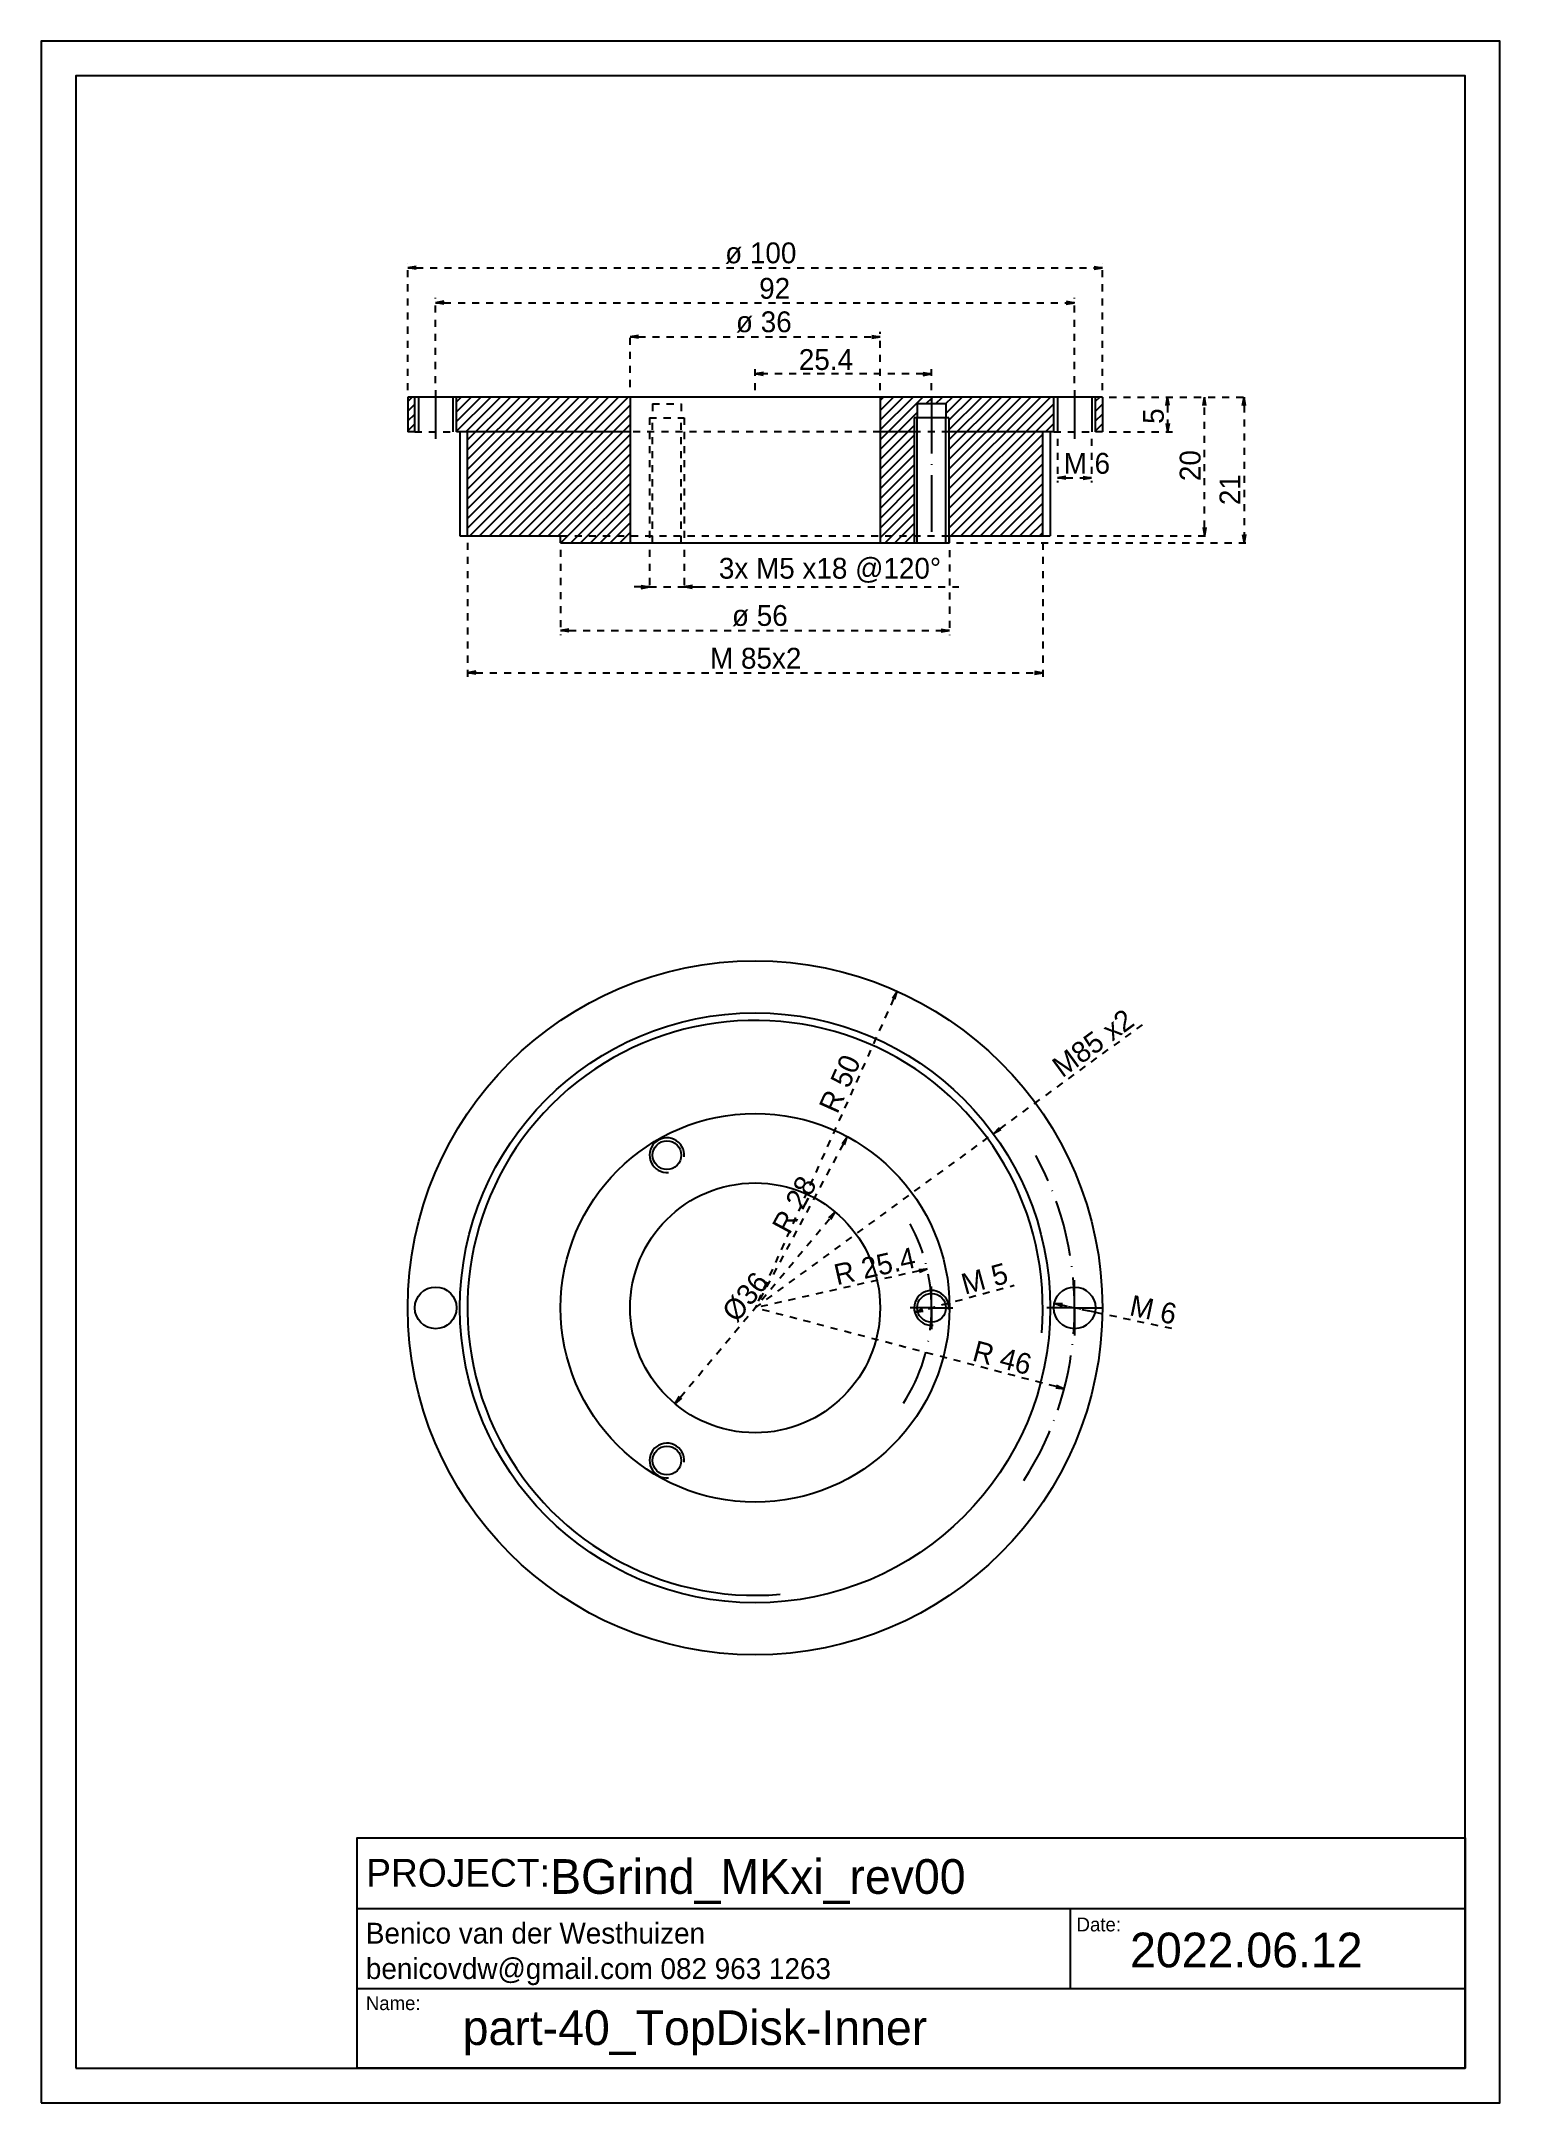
# Model space of a CAD drawing. Header units: millimetres. Extents: x 0 to 210, y 0 to 297.
import ezdxf

# ---------------------------------------------------------------- set-up
doc = ezdxf.new("R2010")
doc.units = ezdxf.units.MM
doc.linetypes.add('DASHDOT', pattern=[11.176, 8.128, -1.524, 0, -1.524])
doc.linetypes.add('DOT', pattern=[2.032, 1.016, -1.016])
for name, color, linetype in [('Axis', 5, 'DASHDOT'), ('Dimension', 5, 'DOT'), ('Hatch', 5, 'Continuous'), ('Outline', 7, 'Continuous')]:
    doc.layers.add(name, color=color, linetype=linetype)
doc.styles.add('VCDSTYLE10', font='Sans Serif.ttf')
doc.dimstyles.new('VCDDIMSTYLE01', dxfattribs={"dimtxt": 3, "dimasz": 1.2, "dimexe": 0.7, "dimexo": 1, "dimgap": 0.5, "dimtad": 1, "dimdsep": 46, "dimtxsty": 'VCDSTYLE10', "dimblk1": 'OPEN', "dimblk2": 'OPEN', "dimsah": 1, "dimcen": 0.09, "dimazin": 2, "dimtfac": 1, "dimtdec": 4, "dimtmove": 0, "dimatfit": 0, "dimfxl": 1, "dimtolj": 1, "dimtzin": 0, "dimarcsym": 0})

# ---------------------------------------------------------------- blocks, each defined once
blk = doc.blocks.new('_Open')
at = {"color": 0, "linetype": 'ByBlock', "lineweight": -2}
for p, q in [((-1, 0.166667), (0, 0)), ((-1, -0.166667), (0, 0)), ((0, 0), (-1, 0))]:
    blk.add_line(p, q, dxfattribs=at)
blk = doc.blocks.new('*D1')
at = {"layer": 'Defpoints', "color": 0}
for p in [(137.09, 139.61), (102.78, 114.52)]:
    blk.add_point(p, dxfattribs=at)
at = {"layer": 'Dimension', "color": 0, "lineweight": -2}
for p, q in [((138.06, 140.32), (158.85, 155.53)), ((102.78, 114.52), (137.09, 139.61))]:
    blk.add_line(p, q, dxfattribs=at)
at = {"layer": 'Dimension', "color": 0, "lineweight": -2, "xscale": 1.2, "yscale": 1.2, "zscale": 1.2, "rotation": 216.1840638903636}
blk.add_blockref('_Open', (137.09, 139.61), dxfattribs=at)
at = {"layer": 'Dimension', "color": 0, "insert": (151.45, 152.66), "char_height": 3, "attachment_point": 5, "rotation": 36.1841, "style": 'VCDSTYLE10'}
blk.add_mtext('\\A1;M85 x2', dxfattribs=at)
blk = doc.blocks.new('$AttrValue BenicoPriv')
at = {"style": 'VCDSTYLE10'}
blk.add_text('BGrind_MKxi_rev00', height=5, dxfattribs=at).set_placement((0, 0))
blk = doc.blocks.new('$AttrValue BenicoPriv(1)')
at = {"style": 'VCDSTYLE10'}
blk.add_text('2022.06.12', height=5, dxfattribs=at).set_placement((0, 0))
blk = doc.blocks.new('$AttrValue BenicoPriv(2)')
at = {"style": 'VCDSTYLE10'}
blk.add_text('part-40_TopDisk-Inner', height=5, dxfattribs=at).set_placement((0, 0))
blk = doc.blocks.new('*D6')
at = {"layer": 'Defpoints', "color": 0}
for p in [(125.77, 113.86), (130.59, 115.18)]:
    blk.add_point(p, dxfattribs=at)
at = {"layer": 'Dimension', "color": 0, "lineweight": -2}
for p, q in [((125.77, 113.86), (140.07, 117.78)), ((130.59, 115.18), (125.77, 113.86))]:
    blk.add_line(p, q, dxfattribs=at)
at = {"layer": 'Dimension', "color": 0, "lineweight": -2, "xscale": 1.2, "yscale": 1.2, "zscale": 1.2, "rotation": 195.3316093441469}
blk.add_blockref('_Open', (125.77, 113.86), dxfattribs=at)
at = {"layer": 'Dimension', "color": 0, "insert": (135.82, 118.72), "char_height": 3, "attachment_point": 5, "rotation": 15.3316, "style": 'VCDSTYLE10'}
blk.add_mtext('\\A1;M 5', dxfattribs=at)
blk = doc.blocks.new('*D7')
at = {"layer": 'Defpoints', "color": 0}
for p in [(114.32, 128.34), (91.24, 100.71)]:
    blk.add_point(p, dxfattribs=at)
at = {"layer": 'Dimension', "color": 0, "lineweight": -2}
blk.add_line((92.01, 101.63), (113.55, 127.41), dxfattribs=at)
at = {"layer": 'Dimension', "color": 0, "lineweight": -2, "xscale": 1.2, "yscale": 1.2, "zscale": 1.2}
for p, rotation in [((114.32, 128.34), 50.12469366042915), ((91.24, 100.71), 230.1246936604291)]:
    blk.add_blockref('_Open', p, dxfattribs=dict(at, rotation=rotation))
at = {"layer": 'Dimension', "color": 0, "insert": (101.41, 116.09), "char_height": 3, "attachment_point": 5, "rotation": 50.1247, "style": 'VCDSTYLE10'}
blk.add_mtext('\\A1;%%c36', dxfattribs=at)
blk = doc.blocks.new('*D8')
at = {"layer": 'Defpoints', "color": 0}
for p in [(116.05, 139.18), (102.78, 114.52)]:
    blk.add_point(p, dxfattribs=at)
at = {"layer": 'Dimension', "color": 0, "lineweight": -2}
blk.add_line((115.48, 138.12), (102.78, 114.52), dxfattribs=at)
at = {"layer": 'Dimension', "color": 0, "lineweight": -2, "xscale": 1.2, "yscale": 1.2, "zscale": 1.2, "rotation": 61.72350792615263}
blk.add_blockref('_Open', (116.05, 139.18), dxfattribs=at)
at = {"layer": 'Dimension', "color": 0, "insert": (108.44, 129.38), "char_height": 3, "attachment_point": 5, "rotation": 61.7235, "style": 'VCDSTYLE10'}
blk.add_mtext('\\A1;R 28', dxfattribs=at)
blk = doc.blocks.new('*D9')
at = {"layer": 'Defpoints', "color": 0}
for p in [(123.22, 160.15), (102.78, 114.52)]:
    blk.add_point(p, dxfattribs=at)
at = {"layer": 'Dimension', "color": 0, "lineweight": -2}
blk.add_line((122.73, 159.06), (102.78, 114.52), dxfattribs=at)
at = {"layer": 'Dimension', "color": 0, "lineweight": -2, "xscale": 1.2, "yscale": 1.2, "zscale": 1.2, "rotation": 65.87366353783447}
blk.add_blockref('_Open', (123.22, 160.15), dxfattribs=at)
at = {"layer": 'Dimension', "color": 0, "insert": (114.99, 146.81), "char_height": 3, "attachment_point": 5, "rotation": 65.8737, "style": 'VCDSTYLE10'}
blk.add_mtext('\\A1;R 50', dxfattribs=at)
blk = doc.blocks.new('*D10')
at = {"layer": 'Defpoints', "color": 0}
for p in [(145.85, 115.14), (151.72, 113.9)]:
    blk.add_point(p, dxfattribs=at)
at = {"layer": 'Dimension', "color": 0, "lineweight": -2}
for p, q in [((145.85, 115.14), (163.53, 111.41)), ((151.72, 113.9), (145.85, 115.14))]:
    blk.add_line(p, q, dxfattribs=at)
at = {"layer": 'Dimension', "color": 0, "lineweight": -2, "xscale": 1.2, "yscale": 1.2, "zscale": 1.2, "rotation": 168.0634687747396}
blk.add_blockref('_Open', (145.85, 115.14), dxfattribs=at)
at = {"layer": 'Dimension', "color": 0, "insert": (160.12, 114.23), "char_height": 3, "attachment_point": 5, "rotation": 348.0635, "style": 'VCDSTYLE10'}
blk.add_mtext('\\A1;M 6', dxfattribs=at)
blk = doc.blocks.new('*D11')
at = {"layer": 'Defpoints', "color": 0}
for p in [(102.78, 114.52), (147.28, 102.87)]:
    blk.add_point(p, dxfattribs=at)
at = {"layer": 'Dimension', "color": 0, "lineweight": -2}
blk.add_line((146.12, 103.17), (102.78, 114.52), dxfattribs=at)
at = {"layer": 'Dimension', "color": 0, "lineweight": -2, "xscale": 1.2, "yscale": 1.2, "zscale": 1.2, "rotation": 345.3213887241004}
blk.add_blockref('_Open', (147.28, 102.87), dxfattribs=at)
at = {"layer": 'Dimension', "color": 0, "insert": (138.37, 107.32), "char_height": 3, "attachment_point": 5, "rotation": 345.3214, "style": 'VCDSTYLE10'}
blk.add_mtext('\\A1;R 46', dxfattribs=at)
blk = doc.blocks.new('*D12')
at = {"layer": 'Defpoints', "color": 0}
for p in [(127.56, 120.12), (102.78, 114.52)]:
    blk.add_point(p, dxfattribs=at)
at = {"layer": 'Dimension', "color": 0, "lineweight": -2}
blk.add_line((126.39, 119.86), (102.78, 114.52), dxfattribs=at)
at = {"layer": 'Dimension', "color": 0, "lineweight": -2, "xscale": 1.2, "yscale": 1.2, "zscale": 1.2, "rotation": 12.73243143149734}
blk.add_blockref('_Open', (127.56, 120.12), dxfattribs=at)
at = {"layer": 'Dimension', "color": 0, "insert": (120, 120.52), "char_height": 3, "attachment_point": 5, "rotation": 12.7324, "style": 'VCDSTYLE10'}
blk.add_mtext('\\A1;R 25.4', dxfattribs=at)
blk = doc.blocks.new('*D13')
at = {"layer": 'Defpoints', "color": 0}
for p in [(152.78, 245.74), (130.78, 224.74), (173.18, 224.74)]:
    blk.add_point(p, dxfattribs=at)
at = {"layer": 'Dimension', "color": 0, "lineweight": -2}
for p, q in [((153.78, 245.74), (173.88, 245.74)), ((173.18, 244.54), (173.18, 225.94)), ((131.78, 224.74), (173.88, 224.74))]:
    blk.add_line(p, q, dxfattribs=at)
at = {"layer": 'Dimension', "color": 0, "lineweight": -2, "xscale": 1.2, "yscale": 1.2, "zscale": 1.2}
for p, rotation in [((173.18, 245.74), 90), ((173.18, 224.74), 270)]:
    blk.add_blockref('_Open', p, dxfattribs=dict(at, rotation=rotation))
at = {"layer": 'Dimension', "color": 0, "insert": (171.15, 232.4), "char_height": 3, "attachment_point": 5, "rotation": 90, "style": 'VCDSTYLE10'}
blk.add_mtext('\\A1;21', dxfattribs=at)
blk = doc.blocks.new('*D14')
at = {"layer": 'Defpoints', "color": 0}
for p in [(152.78, 245.74), (167.5, 245.74), (145.28, 225.74)]:
    blk.add_point(p, dxfattribs=at)
at = {"layer": 'Dimension', "color": 0, "lineweight": -2}
for p, q in [((153.78, 245.74), (168.2, 245.74)), ((167.5, 226.94), (167.5, 244.54)), ((146.28, 225.74), (168.2, 225.74))]:
    blk.add_line(p, q, dxfattribs=at)
at = {"layer": 'Dimension', "color": 0, "lineweight": -2, "xscale": 1.2, "yscale": 1.2, "zscale": 1.2}
for p, rotation in [((167.5, 245.74), 90), ((167.5, 225.74), 270)]:
    blk.add_blockref('_Open', p, dxfattribs=dict(at, rotation=rotation))
at = {"layer": 'Dimension', "color": 0, "insert": (165.44, 235.86), "char_height": 3, "attachment_point": 5, "rotation": 90, "style": 'VCDSTYLE10'}
blk.add_mtext('\\A1;20', dxfattribs=at)
blk = doc.blocks.new('*D15')
at = {"layer": 'Defpoints', "color": 0}
for p in [(152.78, 245.74), (152.78, 240.74), (162.18, 240.74)]:
    blk.add_point(p, dxfattribs=at)
at = {"layer": 'Dimension', "color": 0, "lineweight": -2}
for p, q in [((153.78, 245.74), (162.88, 245.74)), ((162.18, 244.54), (162.18, 241.94)), ((153.78, 240.74), (162.88, 240.74))]:
    blk.add_line(p, q, dxfattribs=at)
at = {"layer": 'Dimension', "color": 0, "lineweight": -2, "xscale": 1.2, "yscale": 1.2, "zscale": 1.2}
for p, rotation in [((162.18, 245.74), 90), ((162.18, 240.74), 270)]:
    blk.add_blockref('_Open', p, dxfattribs=dict(at, rotation=rotation))
at = {"layer": 'Dimension', "color": 0, "insert": (160.15, 242.99), "char_height": 3, "attachment_point": 5, "rotation": 90, "style": 'VCDSTYLE10'}
blk.add_mtext('\\A1;5', dxfattribs=at)
blk = doc.blocks.new('*D16')
at = {"layer": 'Defpoints', "color": 0}
for p in [(87.58, 224.74), (92.58, 224.74), (92.58, 218.38)]:
    blk.add_point(p, dxfattribs=at)
at = {"layer": 'Dimension', "color": 0, "lineweight": -2}
for p, q in [((87.58, 223.74), (87.58, 217.68)), ((92.58, 223.74), (92.58, 217.68)), ((86.38, 218.38), (85.18, 218.38)), ((87.58, 218.38), (92.58, 218.38)), ((92.58, 218.38), (132.14, 218.38)), ((93.78, 218.38), (94.98, 218.38))]:
    blk.add_line(p, q, dxfattribs=at)
at = {"layer": 'Dimension', "color": 0, "lineweight": -2, "xscale": 1.2, "yscale": 1.2, "zscale": 1.2}
blk.add_blockref('_Open', (87.58, 218.38), dxfattribs=at)
at = {"layer": 'Dimension', "color": 0, "lineweight": -2, "xscale": 1.2, "yscale": 1.2, "zscale": 1.2, "rotation": 180}
blk.add_blockref('_Open', (92.58, 218.38), dxfattribs=at)
at = {"layer": 'Dimension', "color": 0, "insert": (113.56, 220.77), "char_height": 3, "attachment_point": 5, "style": 'VCDSTYLE10'}
blk.add_mtext('\\A1;3x M5 x18 @120°', dxfattribs=at)
blk = doc.blocks.new('*D17')
at = {"layer": 'Defpoints', "color": 0}
for p in [(74.78, 224.74), (130.78, 224.67), (130.78, 212.11)]:
    blk.add_point(p, dxfattribs=at)
at = {"layer": 'Dimension', "color": 0, "lineweight": -2}
for p, q in [((74.78, 223.74), (74.78, 211.41)), ((130.78, 223.67), (130.78, 211.41)), ((75.98, 212.11), (129.58, 212.11))]:
    blk.add_line(p, q, dxfattribs=at)
at = {"layer": 'Dimension', "color": 0, "lineweight": -2, "xscale": 1.2, "yscale": 1.2, "zscale": 1.2, "rotation": 180}
blk.add_blockref('_Open', (74.78, 212.11), dxfattribs=at)
at = {"layer": 'Dimension', "color": 0, "lineweight": -2, "xscale": 1.2, "yscale": 1.2, "zscale": 1.2}
blk.add_blockref('_Open', (130.78, 212.11), dxfattribs=at)
at = {"layer": 'Dimension', "color": 0, "insert": (103.47, 214.23), "char_height": 3, "attachment_point": 5, "style": 'VCDSTYLE10'}
blk.add_mtext('\\A1;ø 56', dxfattribs=at)
blk = doc.blocks.new('*D18')
at = {"layer": 'Defpoints', "color": 0}
for p in [(102.78, 249.06), (102.78, 245.74), (128.18, 245.74)]:
    blk.add_point(p, dxfattribs=at)
at = {"layer": 'Dimension', "color": 0, "lineweight": -2}
for p, q in [((102.78, 246.74), (102.78, 249.76)), ((128.18, 246.74), (128.18, 249.76)), ((126.98, 249.06), (103.98, 249.06))]:
    blk.add_line(p, q, dxfattribs=at)
at = {"layer": 'Dimension', "color": 0, "lineweight": -2, "xscale": 1.2, "yscale": 1.2, "zscale": 1.2, "rotation": 180}
blk.add_blockref('_Open', (102.78, 249.06), dxfattribs=at)
at = {"layer": 'Dimension', "color": 0, "lineweight": -2, "xscale": 1.2, "yscale": 1.2, "zscale": 1.2}
blk.add_blockref('_Open', (128.18, 249.06), dxfattribs=at)
at = {"layer": 'Dimension', "color": 0, "insert": (112.98, 251.12), "char_height": 3, "attachment_point": 5, "style": 'VCDSTYLE10'}
blk.add_mtext('\\A1;25.4', dxfattribs=at)
blk = doc.blocks.new('*D19')
at = {"layer": 'Defpoints', "color": 0}
for p in [(152.78, 264.34), (52.78, 245.74), (152.78, 245.74)]:
    blk.add_point(p, dxfattribs=at)
at = {"layer": 'Dimension', "color": 0, "lineweight": -2}
for p, q in [((52.78, 246.74), (52.78, 265.04)), ((53.98, 264.34), (151.58, 264.34)), ((152.78, 246.74), (152.78, 265.04))]:
    blk.add_line(p, q, dxfattribs=at)
at = {"layer": 'Dimension', "color": 0, "lineweight": -2, "xscale": 1.2, "yscale": 1.2, "zscale": 1.2, "rotation": 180}
blk.add_blockref('_Open', (52.78, 264.34), dxfattribs=at)
at = {"layer": 'Dimension', "color": 0, "lineweight": -2, "xscale": 1.2, "yscale": 1.2, "zscale": 1.2}
blk.add_blockref('_Open', (152.78, 264.34), dxfattribs=at)
at = {"layer": 'Dimension', "color": 0, "insert": (103.6, 266.47), "char_height": 3, "attachment_point": 5, "style": 'VCDSTYLE10'}
blk.add_mtext('\\A1;ø 100', dxfattribs=at)
blk = doc.blocks.new('*D20')
at = {"layer": 'Defpoints', "color": 0}
for p in [(148.78, 259.33), (56.78, 246.74), (148.78, 246.74)]:
    blk.add_point(p, dxfattribs=at)
at = {"layer": 'Dimension', "color": 0, "lineweight": -2}
for p, q in [((56.78, 247.74), (56.78, 260.03)), ((57.98, 259.33), (147.58, 259.33)), ((148.78, 247.74), (148.78, 260.03))]:
    blk.add_line(p, q, dxfattribs=at)
at = {"layer": 'Dimension', "color": 0, "lineweight": -2, "xscale": 1.2, "yscale": 1.2, "zscale": 1.2, "rotation": 180}
blk.add_blockref('_Open', (56.78, 259.33), dxfattribs=at)
at = {"layer": 'Dimension', "color": 0, "lineweight": -2, "xscale": 1.2, "yscale": 1.2, "zscale": 1.2}
blk.add_blockref('_Open', (148.78, 259.33), dxfattribs=at)
at = {"layer": 'Dimension', "color": 0, "insert": (105.6, 261.38), "char_height": 3, "attachment_point": 5, "style": 'VCDSTYLE10'}
blk.add_mtext('\\A1;92', dxfattribs=at)
blk = doc.blocks.new('*D21')
at = {"layer": 'Defpoints', "color": 0}
for p in [(120.78, 254.42), (84.78, 246.18), (120.78, 245.74)]:
    blk.add_point(p, dxfattribs=at)
at = {"layer": 'Dimension', "color": 0, "lineweight": -2}
for p, q in [((84.78, 247.18), (84.78, 255.12)), ((85.98, 254.42), (119.58, 254.42)), ((120.78, 246.74), (120.78, 255.12))]:
    blk.add_line(p, q, dxfattribs=at)
at = {"layer": 'Dimension', "color": 0, "lineweight": -2, "xscale": 1.2, "yscale": 1.2, "zscale": 1.2, "rotation": 180}
blk.add_blockref('_Open', (84.78, 254.42), dxfattribs=at)
at = {"layer": 'Dimension', "color": 0, "lineweight": -2, "xscale": 1.2, "yscale": 1.2, "zscale": 1.2}
blk.add_blockref('_Open', (120.78, 254.42), dxfattribs=at)
at = {"layer": 'Dimension', "color": 0, "insert": (104.04, 256.54), "char_height": 3, "attachment_point": 5, "style": 'VCDSTYLE10'}
blk.add_mtext('\\A1;ø 36', dxfattribs=at)
blk = doc.blocks.new('*D22')
at = {"layer": 'Defpoints', "color": 0}
for p in [(61.37, 225.74), (144.2, 225.74), (144.2, 206.03)]:
    blk.add_point(p, dxfattribs=at)
at = {"layer": 'Dimension', "color": 0, "lineweight": -2}
for p, q in [((61.37, 224.74), (61.37, 205.33)), ((144.2, 224.74), (144.2, 205.33)), ((62.57, 206.03), (143, 206.03))]:
    blk.add_line(p, q, dxfattribs=at)
at = {"layer": 'Dimension', "color": 0, "lineweight": -2, "xscale": 1.2, "yscale": 1.2, "zscale": 1.2, "rotation": 180}
blk.add_blockref('_Open', (61.37, 206.03), dxfattribs=at)
at = {"layer": 'Dimension', "color": 0, "lineweight": -2, "xscale": 1.2, "yscale": 1.2, "zscale": 1.2}
blk.add_blockref('_Open', (144.2, 206.03), dxfattribs=at)
at = {"layer": 'Dimension', "color": 0, "insert": (102.87, 208.09), "char_height": 3, "attachment_point": 5, "style": 'VCDSTYLE10'}
blk.add_mtext('\\A1;M 85x2', dxfattribs=at)
blk = doc.blocks.new('*D23')
at = {"layer": 'Defpoints', "color": 0}
for p in [(146.33, 240.74), (151.24, 240.74), (151.24, 234.11)]:
    blk.add_point(p, dxfattribs=at)
at = {"layer": 'Dimension', "color": 0, "lineweight": -2}
for p, q in [((146.33, 239.74), (146.33, 233.41)), ((151.24, 239.74), (151.24, 233.41)), ((147.53, 234.11), (150.04, 234.11))]:
    blk.add_line(p, q, dxfattribs=at)
at = {"layer": 'Dimension', "color": 0, "lineweight": -2, "xscale": 1.2, "yscale": 1.2, "zscale": 1.2, "rotation": 180}
blk.add_blockref('_Open', (146.33, 234.11), dxfattribs=at)
at = {"layer": 'Dimension', "color": 0, "lineweight": -2, "xscale": 1.2, "yscale": 1.2, "zscale": 1.2}
blk.add_blockref('_Open', (151.24, 234.11), dxfattribs=at)
at = {"layer": 'Dimension', "color": 0, "insert": (150.55, 236.17), "char_height": 3, "attachment_point": 5, "style": 'VCDSTYLE10'}
blk.add_mtext('\\A1;M 6', dxfattribs=at)
blk = doc.blocks.new('$TitleBlock BenicoPriv')
at = {"layer": 'Outline', "color": 2}
for p, q in [((-159.49, 22.97), (0, 22.97)), ((-56.84, 22.97), (-56.84, 11.48)), ((-159.49, 11.48), (0, 11.48))]:
    blk.add_line(p, q, dxfattribs=at)
blk.add_lwpolyline([(0, 0), (-159.49, 0), (-159.49, 33.17), (0, 33.17), (0, 0)], dxfattribs=at)
at = {"layer": 'Outline', "style": 'VCDSTYLE10'}
for s, height, p in [('PROJECT: ', 4, (-158.21, 26.13)), ('Benico van der Westhuizen', 3, (-158.26, 17.93)), ('Date:', 2, (-55.93, 19.69)), ('benicovdw@gmail.com 082 963 1263', 3, (-158.26, 12.83)), ('Name:', 2, (-158.26, 8.35))]:
    blk.add_text(s, height=height, dxfattribs=at).set_placement(p)
blk = doc.blocks.new('Sheet Border')
at = {"layer": 'Outline', "color": 2}
for points in [[(0, 0), (210, 0), (210, 297), (0, 297), (0, 0)], [(5, 5), (205, 5), (205, 292), (5, 292), (5, 5)]]:
    blk.add_lwpolyline(points, dxfattribs=at)

msp = doc.modelspace()

# ---------------------------------------------------------------- hatches: boundary and pattern name
at = {"layer": 'Hatch'}
h = msp.add_hatch(dxfattribs=at)
h.set_pattern_fill('_USER', color=256, style=0, pattern_type=0)
h.set_pattern_definition([(45, (0, 0), (-0.7071068, 0.7071068), [])])
h.paths.add_polyline_path([(151.784, 240.741), (151.784, 245.741), (152.784, 245.741), (152.784, 240.741)])
h.paths.add_polyline_path([(130.684, 240.741), (130.684, 224.741), (130.784, 224.741), (130.784, 225.741), (144.201, 225.741), (144.201, 240.741)])
h.paths.add_polyline_path([(120.784, 245.741), (120.784, 240.741), (125.684, 240.741), (125.684, 242.741), (126.117, 242.741), (126.117, 244.741), (130.251, 244.741), (130.251, 242.741), (130.684, 242.741), (130.684, 240.741), (145.284, 240.741), (145.784, 240.741), (145.784, 245.741)])
h.paths.add_polyline_path([(120.784, 240.741), (120.784, 224.741), (125.684, 224.741), (125.684, 240.741)])
h.paths.add_polyline_path([(61.366, 225.741), (61.366, 240.741), (84.784, 240.741), (84.784, 224.741), (74.784, 224.741), (74.784, 225.741)])
h.paths.add_polyline_path([(59.784, 240.741), (59.784, 245.741), (84.784, 245.741), (84.784, 240.741), (60.284, 240.741)])
h.paths.add_polyline_path([(52.784, 245.741), (52.784, 240.741), (53.784, 240.741), (53.784, 245.741)])

# ---------------------------------------------------------------- linework, layer by layer
at = {"color": 2}
for p, q in [((53.784, 245.741), (52.784, 245.741)), ((52.784, 245.741), (52.784, 240.741)), ((54.325, 245.741), (53.784, 245.741)), ((59.243, 245.741), (54.325, 245.741)), ((54.325, 245.741), (54.325, 240.741)), ((59.243, 245.741), (59.243, 240.741)), ((59.784, 245.741), (59.243, 245.741)), ((84.784, 245.741), (59.784, 245.741)), ((120.784, 245.741), (84.784, 245.741)), ((84.784, 245.741), (84.784, 224.741)), ((145.784, 245.741), (120.784, 245.741)), ((120.784, 245.741), (120.784, 224.741)), ((126.117, 244.741), (126.117, 242.741)), ((130.251, 244.741), (126.117, 244.741)), ((130.251, 244.741), (130.251, 242.741)), ((146.325, 245.741), (145.784, 245.741)), ((151.243, 245.741), (146.325, 245.741)), ((146.325, 245.741), (146.325, 240.741)), ((151.784, 245.741), (151.243, 245.741)), ((151.243, 245.741), (151.243, 240.741)), ((152.784, 245.741), (151.784, 245.741)), ((152.784, 245.741), (152.784, 240.741)), ((53.784, 240.741), (52.784, 240.741)), ((60.284, 240.741), (59.784, 240.741)), ((84.784, 240.741), (60.284, 240.741)), ((61.366, 240.741), (60.284, 240.741)), ((60.284, 240.741), (60.284, 225.741)), ((125.684, 240.741), (120.784, 240.741)), ((130.684, 242.741), (125.684, 242.741)), ((126.117, 224.741), (126.117, 242.741)), ((130.251, 224.741), (130.251, 242.741)), ((145.284, 240.741), (130.684, 240.741)), ((145.284, 240.741), (144.201, 240.741)), ((145.784, 240.741), (145.284, 240.741)), ((145.284, 240.741), (145.284, 225.741)), ((152.784, 240.741), (151.784, 240.741)), ((60.284, 225.741), (61.366, 225.741)), ((61.366, 225.741), (74.784, 225.741)), ((74.784, 224.741), (74.784, 225.741)), ((130.784, 225.741), (144.201, 225.741)), ((130.784, 224.741), (130.784, 225.741)), ((144.201, 225.741), (145.284, 225.741)), ((74.784, 224.741), (84.784, 224.741)), ((84.784, 224.741), (120.784, 224.741)), ((120.784, 224.741), (125.684, 224.741)), ((125.684, 224.741), (126.117, 224.741)), ((126.117, 224.741), (130.251, 224.741)), ((130.251, 224.741), (130.684, 224.741)), ((130.684, 224.741), (130.784, 224.741))]:
    msp.add_line(p, q, dxfattribs=at)
at = {"color": 6}
for p, q in [((53.784, 240.741), (53.784, 245.741)), ((59.784, 240.741), (59.784, 245.741)), ((145.784, 240.741), (145.784, 245.741)), ((151.784, 240.741), (151.784, 245.741)), ((61.366, 225.741), (61.366, 240.741)), ((61.366, 225.741), (61.366, 240.741)), ((125.684, 242.741), (125.684, 224.741)), ((130.684, 242.741), (130.684, 224.741)), ((144.201, 225.741), (144.201, 240.741)), ((144.201, 225.741), (144.201, 240.741))]:
    msp.add_line(p, q, dxfattribs=at)
at = {"color": 6, "linetype": 'DOT'}
for p, q in [((88.017, 244.741), (92.151, 244.741)), ((88.017, 244.741), (88.017, 242.741)), ((92.151, 244.741), (92.151, 242.741)), ((53.784, 240.741), (59.784, 240.741)), ((120.784, 240.741), (84.784, 240.741)), ((87.584, 242.741), (92.584, 242.741)), ((87.584, 242.741), (87.584, 224.741)), ((88.017, 224.741), (88.017, 242.741)), ((92.151, 224.741), (92.151, 242.741)), ((92.584, 242.741), (92.584, 224.741)), ((126.117, 242.741), (125.684, 242.741)), ((130.684, 240.741), (125.684, 240.741)), ((130.684, 242.741), (130.251, 242.741)), ((145.784, 240.741), (151.784, 240.741)), ((74.784, 225.741), (130.784, 225.741))]:
    msp.add_line(p, q, dxfattribs=at)
at = {"color": 2}
for centre, radius in [((102.784, 114.522), 50), ((102.784, 114.522), 42.5), ((102.784, 114.522), 28), ((90.084, 136.519), 2.067), ((102.784, 114.522), 18), ((56.784, 114.522), 3), ((56.784, 114.522), 3), ((128.184, 114.522), 2.067), ((148.784, 114.522), 3), ((148.784, 114.522), 3), ((90.084, 92.525), 2.067)]:
    msp.add_circle(centre, radius, dxfattribs=at)
at = {"color": 6}
for centre, radius in [((102.784, 114.522), 41.418), ((90.084, 136.519), 2.5), ((128.184, 114.522), 2.5), ((90.084, 92.525), 2.5)]:
    msp.add_arc(centre, radius, 355, 275, dxfattribs=at)
at = {"layer": 'Axis'}
for p, q in [((56.784, 246.741), (56.784, 239.741)), ((148.784, 246.741), (148.784, 239.741)), ((128.184, 245.741), (128.184, 223.741)), ((128.184, 114.522), (128.184, 117.589)), ((148.784, 114.522), (148.784, 118.522)), ((128.184, 114.522), (125.117, 114.522)), ((128.184, 114.522), (131.251, 114.522)), ((128.184, 114.522), (128.184, 111.455)), ((148.784, 114.522), (144.784, 114.522)), ((148.784, 114.522), (152.784, 114.522)), ((148.784, 114.522), (148.784, 110.522))]:
    msp.add_line(p, q, dxfattribs=at)
for radius in [46, 25.4]:
    msp.add_arc((102.784, 114.522), radius, 327.25087, 28.51445, dxfattribs=at)

# ---------------------------------------------------------------- block references
at = {"layer": 'Outline'}
for name, p in [('Sheet Border', (0, 0)), ('$TitleBlock BenicoPriv', (205, 5)), ('$AttrValue BenicoPriv', (73.265, 30.1)), ('$AttrValue BenicoPriv(1)', (156.777, 19.511)), ('$AttrValue BenicoPriv(2)', (60.679, 8.323))]:
    msp.add_blockref(name, p, dxfattribs=at)

# ---------------------------------------------------------------- dimensions: what is measured, and where the dimension line sits
at = {"layer": 'Dimension'}
for base, p1, p2, picture, middle in [((152.784, 264.344), (52.784, 245.741), (152.784, 245.741), '*D19', (103.6, 264.344)), ((120.784, 254.422), (84.784, 246.181), (120.784, 245.741), '*D21', (104.043, 254.422)), ((130.784, 212.112), (74.784, 224.741), (130.784, 224.672), '*D17', (103.473, 212.112))]:
    dim = msp.add_linear_dim(base=base, p1=p1, p2=p2, dimstyle='VCDDIMSTYLE01', override={"dimpost": 'ø <>'}, dxfattribs=at)
    dim.commit()
    dim.dimension.update_dxf_attribs({"geometry": picture, "text_midpoint": middle, "dimtype": 160})
for base, p1, p2, picture, middle in [((148.784, 259.326), (56.784, 246.741), (148.784, 246.741), '*D20', (105.602, 259.326)), ((102.784, 249.062), (128.184, 245.741), (102.784, 245.741), '*D18', (112.978, 249.062))]:
    dim = msp.add_linear_dim(base=base, p1=p1, p2=p2, dimstyle='VCDDIMSTYLE01', dxfattribs=at)
    dim.commit()
    dim.dimension.update_dxf_attribs({"geometry": picture, "text_midpoint": middle, "dimtype": 160})
for base, p1, p2, picture, middle in [((173.182, 224.741), (152.784, 245.741), (130.784, 224.741), '*D13', (173.182, 232.395)), ((167.497, 245.741), (145.284, 225.741), (152.784, 245.741), '*D14', (167.497, 235.856)), ((162.182, 240.741), (152.784, 245.741), (152.784, 240.741), '*D15', (162.182, 242.992))]:
    dim = msp.add_linear_dim(base=base, p1=p1, p2=p2, angle=90, dimstyle='VCDDIMSTYLE01', dxfattribs=at)
    dim.commit()
    dim.dimension.update_dxf_attribs({"geometry": picture, "text_midpoint": middle, "dimtype": 160})
for base, p1, p2, text, picture, middle in [((151.243, 234.113), (146.325, 240.741), (151.243, 240.741), 'M 6', '*D23', (150.552, 234.113)), ((92.584, 218.385), (87.584, 224.741), (92.584, 224.741), '3x M5 x18 @120°', '*D16', (113.564, 218.385)), ((144.201, 206.034), (61.366, 225.741), (144.201, 225.741), 'M 85x2', '*D22', (102.866, 206.034))]:
    dim = msp.add_linear_dim(base=base, p1=p1, p2=p2, text=text, dimstyle='VCDDIMSTYLE01', override={"dimpost": 'M <>'}, dxfattribs=at)
    dim.commit()
    dim.dimension.update_dxf_attribs({"geometry": picture, "text_midpoint": middle, "dimtype": 160})
for mpoint, picture, middle in [((123.221, 160.154), '*D9', (116.867, 145.967)), ((116.048, 139.181), '*D8', (110.253, 128.407)), ((127.559, 120.12), '*D12', (120.452, 118.514)), ((147.283, 102.866), '*D11', (137.854, 105.335))]:
    dim = msp.add_radius_dim(center=(102.784, 114.522), mpoint=mpoint, dimstyle='VCDDIMSTYLE01', override={"dimpost": 'R <>'}, dxfattribs=at)
    dim.commit()
    dim.dimension.update_dxf_attribs({"geometry": picture, "text_midpoint": middle, "dimtype": 164})
dim = msp.add_radius_dim(center=(102.784, 114.522), mpoint=(137.087, 139.613), text='M85 x2', dimstyle='VCDDIMSTYLE01', override={"dimpost": 'R <>'}, dxfattribs=at)
dim.commit()
dim.dimension.update_dxf_attribs({"geometry": '*D1', "text_midpoint": (152.659, 151.004), "dimtype": 164})
dim = msp.add_diameter_dim_2p(p1=(114.324, 128.336), p2=(91.244, 100.708), dimstyle='VCDDIMSTYLE01', dxfattribs=at)
dim.commit()
dim.dimension.update_dxf_attribs({"geometry": '*D7', "text_midpoint": (102.992, 114.771), "dimtype": 163})
dim = msp.add_diameter_dim_2p(p1=(130.595, 115.183), p2=(125.773, 113.861), text='M 5', dimstyle='VCDDIMSTYLE01', override={"dimpost": 'M <>'}, dxfattribs=at)
dim.commit()
dim.dimension.update_dxf_attribs({"geometry": '*D6', "text_midpoint": (136.354, 116.762), "dimtype": 163})
dim = msp.add_diameter_dim_2p(p1=(151.719, 113.901), p2=(145.849, 115.142), dimstyle='VCDDIMSTYLE01', override={"dimpost": 'M <>'}, dxfattribs=at)
dim.commit()
dim.dimension.update_dxf_attribs({"geometry": '*D10', "text_midpoint": (159.694, 112.215), "dimtype": 163})

doc.saveas('drawing.dxf')
